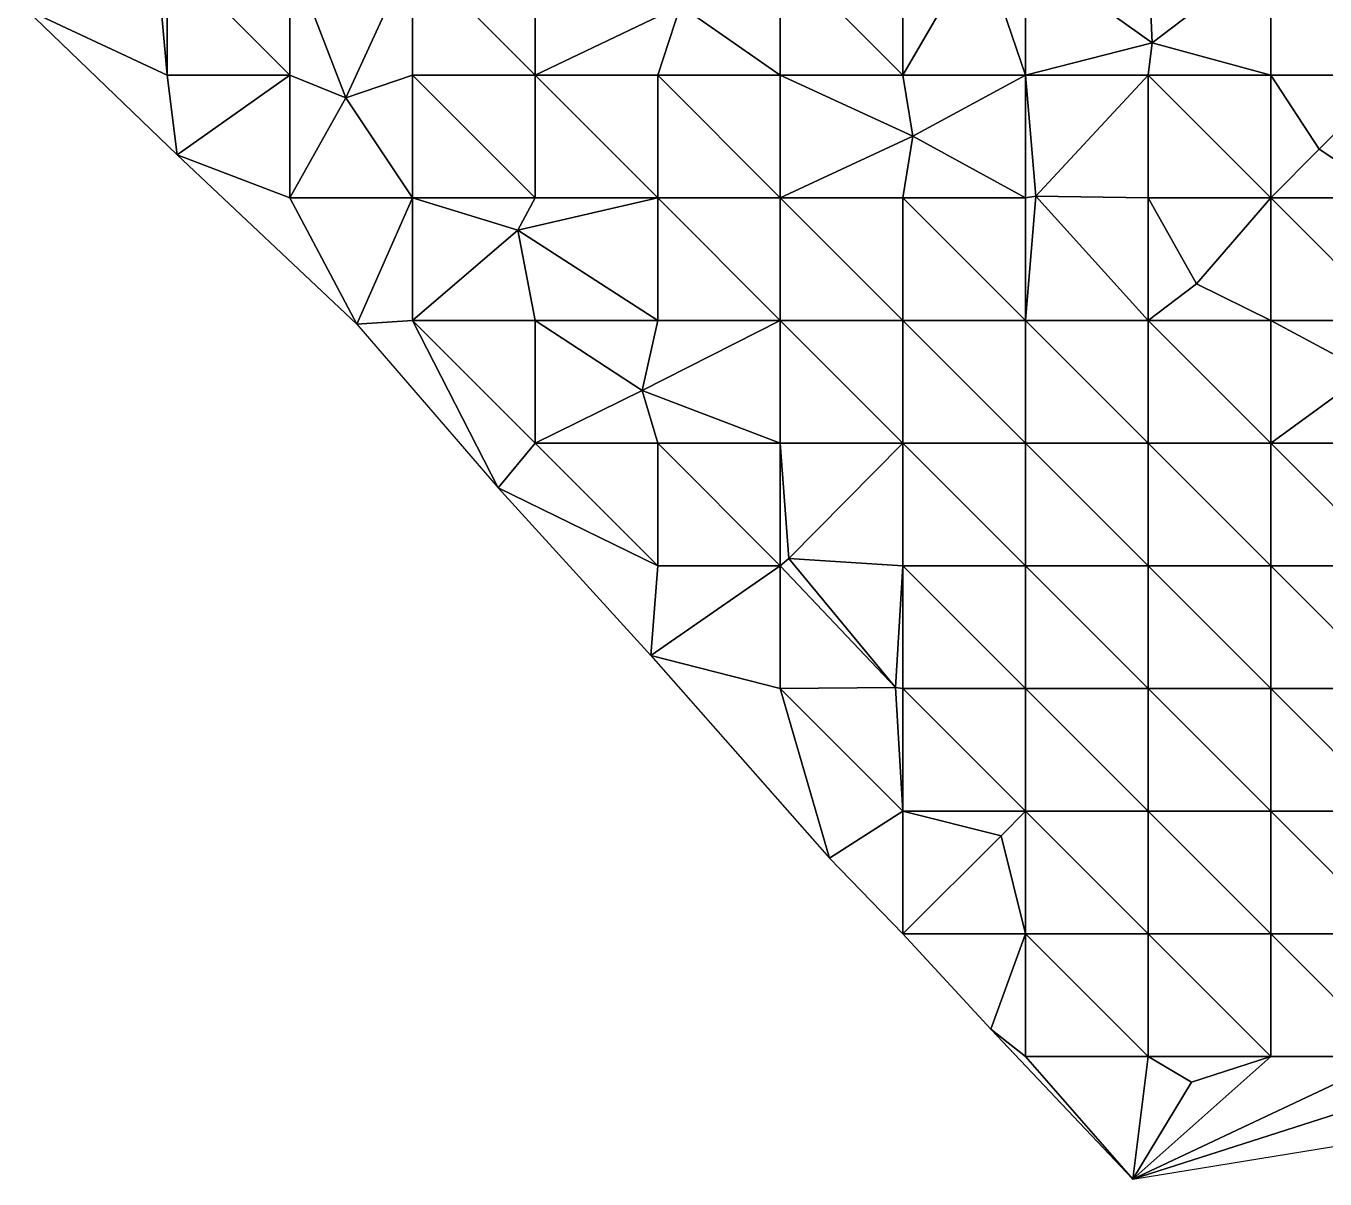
# Model space of a CAD drawing. Header units: metres. Extents: x 437165 to 437677, y 9614568 to 9615020.
# Drawn here: x 437233.8 to 437339.7, y 9614568 to 9614662 of the extents above; entities that cross this region are included whole.
import ezdxf

# ---------------------------------------------------------------- set-up
doc = ezdxf.new("R2010")
doc.units = ezdxf.units.M
doc.layers.add('Superfície', color=151, linetype='Continuous')

msp = doc.modelspace()

# ---------------------------------------------------------------- linework, layer by layer
at = {"layer": 'Superfície', "color": 70, "linetype": 'Continuous', "lineweight": -3}
for points in [[(437305.315, 9614658.014, 120.866), (437311.61, 9614668.876, 120.975), (437305.315, 9614668.014, 120.517)], [(437305.315, 9614658.014, 120.866), (437315.315, 9614658.014, 121.49), (437311.61, 9614668.876, 120.975)], [(437315.315, 9614658.014, 121.49), (437315.315, 9614668.014, 121.241), (437311.61, 9614668.876, 120.975)], [(437245.315, 9614658.014, 115.7), (437244.435, 9614667.729, 115.678), (437233.793, 9614663.412, 114.799)], [(437245.315, 9614658.014, 115.7), (437245.315, 9614668.014, 115.751), (437244.435, 9614667.729, 115.678)], [(437245.315, 9614658.014, 115.7), (437255.315, 9614658.014, 116.549), (437245.315, 9614668.014, 115.751)], [(437255.315, 9614658.014, 116.549), (437255.315, 9614668.014, 116.522), (437245.315, 9614668.014, 115.751)], [(437255.315, 9614658.014, 116.549), (437259.869, 9614656.181, 116.935), (437255.315, 9614668.014, 116.522)], [(437255.315, 9614668.014, 116.522), (437259.869, 9614656.181, 116.935), (437265.315, 9614668.014, 117.297)], [(437265.315, 9614658.014, 117.331), (437265.315, 9614668.014, 117.297), (437259.869, 9614656.181, 116.935)], [(437265.315, 9614658.014, 117.331), (437275.315, 9614658.014, 118.111), (437265.315, 9614668.014, 117.297)], [(437275.315, 9614658.014, 118.111), (437275.315, 9614668.014, 118.09), (437265.315, 9614668.014, 117.297)], [(437275.315, 9614658.014, 118.111), (437287.185, 9614663.667, 119.122), (437275.315, 9614668.014, 118.09)], [(437295.315, 9614658.014, 119.953), (437295.315, 9614668.014, 119.696), (437287.185, 9614663.667, 119.122)], [(437295.315, 9614658.014, 119.953), (437305.315, 9614658.014, 120.866), (437295.315, 9614668.014, 119.696)], [(437305.315, 9614658.014, 120.866), (437305.315, 9614668.014, 120.517), (437295.315, 9614668.014, 119.696)], [(437315.315, 9614658.014, 121.49), (437325.658, 9614660.652, 122.119), (437315.315, 9614668.014, 121.241)], [(437315.315, 9614668.014, 121.241), (437325.658, 9614660.652, 122.119), (437325.315, 9614668.014, 121.928)], [(437325.315, 9614668.014, 121.928), (437325.658, 9614660.652, 122.119), (437335.315, 9614668.014, 122.708)], [(437335.315, 9614658.014, 122.989), (437335.315, 9614668.014, 122.708), (437325.658, 9614660.652, 122.119)], [(437335.315, 9614658.014, 122.989), (437345.315, 9614658.014, 123.901), (437335.315, 9614668.014, 122.708)], [(437345.315, 9614658.014, 123.901), (437345.315, 9614668.014, 123.623), (437335.315, 9614668.014, 122.708)], [(437245.315, 9614658.014, 115.7), (437233.793, 9614663.412, 114.799), (437246.117, 9614651.539, 115.723)], [(437275.315, 9614658.014, 118.111), (437285.315, 9614658.014, 118.982), (437287.185, 9614663.667, 119.122)], [(437285.315, 9614658.014, 118.982), (437295.315, 9614658.014, 119.953), (437287.185, 9614663.667, 119.122)], [(437315.315, 9614658.014, 121.49), (437325.315, 9614658.014, 122.155), (437325.658, 9614660.652, 122.119)], [(437325.315, 9614658.014, 122.155), (437335.315, 9614658.014, 122.989), (437325.658, 9614660.652, 122.119)], [(437245.315, 9614658.014, 115.7), (437246.117, 9614651.539, 115.723), (437255.315, 9614658.014, 116.549)], [(437255.315, 9614648.014, 116.404), (437255.315, 9614658.014, 116.549), (437246.117, 9614651.539, 115.723)], [(437255.315, 9614648.014, 116.404), (437259.869, 9614656.181, 116.935), (437255.315, 9614658.014, 116.549)], [(437265.315, 9614648.014, 117.251), (437265.315, 9614658.014, 117.331), (437259.869, 9614656.181, 116.935)], [(437265.315, 9614648.014, 117.251), (437275.315, 9614648.014, 118.085), (437265.315, 9614658.014, 117.331)], [(437275.315, 9614648.014, 118.085), (437275.315, 9614658.014, 118.111), (437265.315, 9614658.014, 117.331)], [(437275.315, 9614648.014, 118.085), (437285.315, 9614648.014, 118.995), (437275.315, 9614658.014, 118.111)], [(437285.315, 9614648.014, 118.995), (437285.315, 9614658.014, 118.982), (437275.315, 9614658.014, 118.111)], [(437285.315, 9614648.014, 118.995), (437295.315, 9614648.014, 119.969), (437285.315, 9614658.014, 118.982)], [(437295.315, 9614648.014, 119.969), (437295.315, 9614658.014, 119.953), (437285.315, 9614658.014, 118.982)], [(437295.315, 9614648.014, 119.969), (437306.132, 9614653.038, 121.127), (437295.315, 9614658.014, 119.953)], [(437295.315, 9614658.014, 119.953), (437306.132, 9614653.038, 121.127), (437305.315, 9614658.014, 120.866)], [(437305.315, 9614658.014, 120.866), (437306.132, 9614653.038, 121.127), (437315.315, 9614658.014, 121.49)], [(437315.315, 9614648.014, 121.604), (437315.315, 9614658.014, 121.49), (437306.132, 9614653.038, 121.127)], [(437315.315, 9614648.014, 121.604), (437316.158, 9614648.145, 121.662), (437315.315, 9614658.014, 121.49)], [(437315.315, 9614658.014, 121.49), (437316.158, 9614648.145, 121.662), (437325.315, 9614658.014, 122.155)], [(437325.315, 9614648.014, 122.371), (437325.315, 9614658.014, 122.155), (437316.158, 9614648.145, 121.662)], [(437325.315, 9614648.014, 122.371), (437335.315, 9614648.014, 123.214), (437325.315, 9614658.014, 122.155)], [(437335.315, 9614648.014, 123.214), (437335.315, 9614658.014, 122.989), (437325.315, 9614658.014, 122.155)], [(437335.315, 9614648.014, 123.214), (437339.267, 9614651.99, 123.471), (437335.315, 9614658.014, 122.989)], [(437335.315, 9614658.014, 122.989), (437339.267, 9614651.99, 123.471), (437345.315, 9614658.014, 123.901)], [(437345.315, 9614648.014, 124.195), (437345.315, 9614658.014, 123.901), (437339.267, 9614651.99, 123.471)], [(437255.315, 9614648.014, 116.404), (437265.315, 9614648.014, 117.251), (437259.869, 9614656.181, 116.935)], [(437295.315, 9614648.014, 119.969), (437305.315, 9614648.014, 120.888), (437306.132, 9614653.038, 121.127)], [(437305.315, 9614648.014, 120.888), (437315.315, 9614648.014, 121.604), (437306.132, 9614653.038, 121.127)], [(437255.315, 9614648.014, 116.404), (437246.117, 9614651.539, 115.723), (437260.768, 9614637.705, 116.647)], [(437335.315, 9614648.014, 123.214), (437345.315, 9614648.014, 124.195), (437339.267, 9614651.99, 123.471)], [(437255.315, 9614648.014, 116.404), (437260.768, 9614637.705, 116.647), (437265.315, 9614648.014, 117.251)], [(437265.315, 9614638.014, 117.081), (437265.315, 9614648.014, 117.251), (437260.768, 9614637.705, 116.647)], [(437265.315, 9614638.014, 117.081), (437273.908, 9614645.385, 117.955), (437265.315, 9614648.014, 117.251)], [(437265.315, 9614648.014, 117.251), (437273.908, 9614645.385, 117.955), (437275.315, 9614648.014, 118.085)], [(437275.315, 9614648.014, 118.085), (437273.908, 9614645.385, 117.955), (437285.315, 9614648.014, 118.995)], [(437285.315, 9614638.014, 118.942), (437285.315, 9614648.014, 118.995), (437273.908, 9614645.385, 117.955)], [(437285.315, 9614638.014, 118.942), (437295.315, 9614638.014, 119.817), (437285.315, 9614648.014, 118.995)], [(437295.315, 9614638.014, 119.817), (437295.315, 9614648.014, 119.969), (437285.315, 9614648.014, 118.995)], [(437295.315, 9614638.014, 119.817), (437305.315, 9614638.014, 120.655), (437295.315, 9614648.014, 119.969)], [(437305.315, 9614638.014, 120.655), (437305.315, 9614648.014, 120.888), (437295.315, 9614648.014, 119.969)], [(437305.315, 9614638.014, 120.655), (437315.315, 9614638.014, 121.501), (437305.315, 9614648.014, 120.888)], [(437315.315, 9614638.014, 121.501), (437315.315, 9614648.014, 121.604), (437305.315, 9614648.014, 120.888)], [(437315.315, 9614638.014, 121.501), (437316.158, 9614648.145, 121.662), (437315.315, 9614648.014, 121.604)], [(437315.315, 9614638.014, 121.501), (437325.315, 9614638.014, 122.441), (437316.158, 9614648.145, 121.662)], [(437325.315, 9614638.014, 122.441), (437325.315, 9614648.014, 122.371), (437316.158, 9614648.145, 121.662)], [(437325.315, 9614638.014, 122.441), (437329.268, 9614641.009, 122.809), (437325.315, 9614648.014, 122.371)], [(437325.315, 9614648.014, 122.371), (437329.268, 9614641.009, 122.809), (437335.315, 9614648.014, 123.214)], [(437335.315, 9614638.014, 123.495), (437335.315, 9614648.014, 123.214), (437329.268, 9614641.009, 122.809)], [(437335.315, 9614638.014, 123.495), (437345.315, 9614638.014, 124.505), (437335.315, 9614648.014, 123.214)], [(437345.315, 9614638.014, 124.505), (437345.315, 9614648.014, 124.195), (437335.315, 9614648.014, 123.214)], [(437265.315, 9614638.014, 117.081), (437275.315, 9614638.014, 118.017), (437273.908, 9614645.385, 117.955)], [(437275.315, 9614638.014, 118.017), (437285.315, 9614638.014, 118.942), (437273.908, 9614645.385, 117.955)], [(437325.315, 9614638.014, 122.441), (437335.315, 9614638.014, 123.495), (437329.268, 9614641.009, 122.809)], [(437265.315, 9614638.014, 117.081), (437260.768, 9614637.705, 116.647), (437272.292, 9614624.37, 117.633)], [(437275.315, 9614628.014, 117.936), (437265.315, 9614638.014, 117.081), (437272.292, 9614624.37, 117.633)], [(437275.315, 9614628.014, 117.936), (437275.315, 9614638.014, 118.017), (437265.315, 9614638.014, 117.081)], [(437275.315, 9614628.014, 117.936), (437284.053, 9614632.318, 118.769), (437275.315, 9614638.014, 118.017)], [(437275.315, 9614638.014, 118.017), (437284.053, 9614632.318, 118.769), (437285.315, 9614638.014, 118.942)], [(437285.315, 9614638.014, 118.942), (437284.053, 9614632.318, 118.769), (437295.315, 9614638.014, 119.817)], [(437295.315, 9614628.014, 119.608), (437295.315, 9614638.014, 119.817), (437284.053, 9614632.318, 118.769)], [(437295.315, 9614628.014, 119.608), (437305.315, 9614628.014, 120.477), (437295.315, 9614638.014, 119.817)], [(437305.315, 9614628.014, 120.477), (437305.315, 9614638.014, 120.655), (437295.315, 9614638.014, 119.817)], [(437305.315, 9614628.014, 120.477), (437315.315, 9614628.014, 121.411), (437305.315, 9614638.014, 120.655)], [(437315.315, 9614628.014, 121.411), (437315.315, 9614638.014, 121.501), (437305.315, 9614638.014, 120.655)], [(437315.315, 9614628.014, 121.411), (437325.315, 9614628.014, 122.433), (437315.315, 9614638.014, 121.501)], [(437325.315, 9614628.014, 122.433), (437325.315, 9614638.014, 122.441), (437315.315, 9614638.014, 121.501)], [(437335.315, 9614628.014, 123.544), (437335.315, 9614638.014, 123.495), (437325.315, 9614638.014, 122.441)], [(437335.315, 9614638.014, 123.495), (437343.224, 9614633.773, 124.431), (437345.315, 9614638.014, 124.505)], [(437275.315, 9614628.014, 117.936), (437285.315, 9614628.014, 118.795), (437284.053, 9614632.318, 118.769)], [(437285.315, 9614628.014, 118.795), (437295.315, 9614628.014, 119.608), (437284.053, 9614632.318, 118.769)], [(437285.315, 9614618.014, 118.671), (437275.315, 9614628.014, 117.936), (437272.292, 9614624.37, 117.633)], [(437285.315, 9614618.014, 118.671), (437285.315, 9614628.014, 118.795), (437275.315, 9614628.014, 117.936)], [(437285.315, 9614618.014, 118.671), (437295.315, 9614618.014, 119.414), (437285.315, 9614628.014, 118.795)], [(437295.315, 9614618.014, 119.414), (437295.315, 9614628.014, 119.608), (437285.315, 9614628.014, 118.795)], [(437295.315, 9614618.014, 119.414), (437296.013, 9614618.61, 119.467), (437295.315, 9614628.014, 119.608)], [(437295.315, 9614628.014, 119.608), (437296.013, 9614618.61, 119.467), (437305.315, 9614628.014, 120.477)], [(437305.315, 9614618.014, 120.337), (437305.315, 9614628.014, 120.477), (437296.013, 9614618.61, 119.467)], [(437305.315, 9614618.014, 120.337), (437315.315, 9614618.014, 121.336), (437305.315, 9614628.014, 120.477)], [(437315.315, 9614618.014, 121.336), (437315.315, 9614628.014, 121.411), (437305.315, 9614628.014, 120.477)], [(437315.315, 9614618.014, 121.336), (437325.315, 9614618.014, 122.402), (437315.315, 9614628.014, 121.411)], [(437325.315, 9614618.014, 122.402), (437325.315, 9614628.014, 122.433), (437315.315, 9614628.014, 121.411)], [(437285.315, 9614618.014, 118.671), (437272.292, 9614624.37, 117.633), (437284.75, 9614610.695, 118.581)], [(437295.315, 9614618.014, 119.414), (437304.708, 9614608.086, 120.172), (437296.013, 9614618.61, 119.467)], [(437305.315, 9614618.014, 120.337), (437296.013, 9614618.61, 119.467), (437304.708, 9614608.086, 120.172)], [(437295.315, 9614608.014, 119.345), (437295.315, 9614618.014, 119.414), (437284.75, 9614610.695, 118.581)], [(437285.315, 9614618.014, 118.671), (437284.75, 9614610.695, 118.581), (437295.315, 9614618.014, 119.414)], [(437295.315, 9614608.014, 119.345), (437304.708, 9614608.086, 120.172), (437295.315, 9614618.014, 119.414)], [(437305.315, 9614608.014, 120.232), (437305.315, 9614618.014, 120.337), (437304.708, 9614608.086, 120.172)], [(437305.315, 9614608.014, 120.232), (437315.315, 9614608.014, 121.258), (437305.315, 9614618.014, 120.337)], [(437315.315, 9614608.014, 121.258), (437315.315, 9614618.014, 121.336), (437305.315, 9614618.014, 120.337)], [(437315.315, 9614608.014, 121.258), (437325.315, 9614608.014, 122.326), (437315.315, 9614618.014, 121.336)], [(437325.315, 9614608.014, 122.326), (437325.315, 9614618.014, 122.402), (437315.315, 9614618.014, 121.336)], [(437295.315, 9614608.014, 119.345), (437284.75, 9614610.695, 118.581), (437299.341, 9614594.181, 119.331)], [(437305.315, 9614598.014, 120.065), (437304.708, 9614608.086, 120.172), (437295.315, 9614608.014, 119.345)], [(437305.315, 9614598.014, 120.065), (437295.315, 9614608.014, 119.345), (437299.341, 9614594.181, 119.331)], [(437305.315, 9614598.014, 120.065), (437305.315, 9614608.014, 120.232), (437304.708, 9614608.086, 120.172)], [(437305.315, 9614598.014, 120.065), (437315.315, 9614598.014, 121.151), (437305.315, 9614608.014, 120.232)], [(437315.315, 9614598.014, 121.151), (437315.315, 9614608.014, 121.258), (437305.315, 9614608.014, 120.232)], [(437315.315, 9614598.014, 121.151), (437325.315, 9614598.014, 122.209), (437315.315, 9614608.014, 121.258)], [(437325.315, 9614598.014, 122.209), (437325.315, 9614608.014, 122.326), (437315.315, 9614608.014, 121.258)], [(437305.315, 9614598.014, 120.065), (437313.338, 9614595.986, 120.926), (437315.315, 9614598.014, 121.151)], [(437315.315, 9614588.014, 120.958), (437315.315, 9614598.014, 121.151), (437313.338, 9614595.986, 120.926)], [(437315.315, 9614588.014, 120.958), (437325.315, 9614588.014, 122.021), (437315.315, 9614598.014, 121.151)], [(437325.315, 9614588.014, 122.021), (437325.315, 9614598.014, 122.209), (437315.315, 9614598.014, 121.151)], [(437315.315, 9614578.014, 120.756), (437315.315, 9614588.014, 120.958), (437312.496, 9614580.234, 120.505)], [(437315.315, 9614578.014, 120.756), (437325.315, 9614578.014, 121.77), (437315.315, 9614588.014, 120.958)], [(437325.315, 9614578.014, 121.77), (437325.315, 9614588.014, 122.021), (437315.315, 9614588.014, 120.958)], [(437315.315, 9614578.014, 120.756), (437312.496, 9614580.234, 120.505), (437324.081, 9614568.014, 121.488)], [(437315.315, 9614578.014, 120.756), (437324.081, 9614568.014, 121.488), (437325.315, 9614578.014, 121.77)], [(437325.315, 9614578.014, 121.77), (437324.081, 9614568.014, 121.488), (437328.854, 9614575.904, 122.085)]]:
    msp.add_3dface(points, dxfattribs=at)
at = {"layer": 'Superfície', "color": 90, "linetype": 'Continuous', "lineweight": -3}
for points in [[(437325.315, 9614628.014, 122.433), (437335.315, 9614628.014, 123.544), (437325.315, 9614638.014, 122.441)], [(437335.315, 9614628.014, 123.544), (437343.224, 9614633.773, 124.431), (437335.315, 9614638.014, 123.495)], [(437335.315, 9614628.014, 123.544), (437345.315, 9614628.014, 124.725), (437343.224, 9614633.773, 124.431)], [(437325.315, 9614618.014, 122.402), (437335.315, 9614618.014, 123.538), (437325.315, 9614628.014, 122.433)], [(437335.315, 9614618.014, 123.538), (437335.315, 9614628.014, 123.544), (437325.315, 9614628.014, 122.433)], [(437335.315, 9614618.014, 123.538), (437345.315, 9614618.014, 124.785), (437335.315, 9614628.014, 123.544)], [(437345.315, 9614618.014, 124.785), (437345.315, 9614628.014, 124.725), (437335.315, 9614628.014, 123.544)], [(437325.315, 9614608.014, 122.326), (437335.315, 9614608.014, 123.51), (437325.315, 9614618.014, 122.402)], [(437335.315, 9614608.014, 123.51), (437335.315, 9614618.014, 123.538), (437325.315, 9614618.014, 122.402)], [(437335.315, 9614608.014, 123.51), (437345.315, 9614608.014, 124.807), (437335.315, 9614618.014, 123.538)], [(437345.315, 9614608.014, 124.807), (437345.315, 9614618.014, 124.785), (437335.315, 9614618.014, 123.538)], [(437325.315, 9614598.014, 122.209), (437335.315, 9614598.014, 123.428), (437325.315, 9614608.014, 122.326)], [(437335.315, 9614598.014, 123.428), (437335.315, 9614608.014, 123.51), (437325.315, 9614608.014, 122.326)], [(437335.315, 9614598.014, 123.428), (437345.315, 9614598.014, 124.77), (437335.315, 9614608.014, 123.51)], [(437345.315, 9614598.014, 124.77), (437345.315, 9614608.014, 124.807), (437335.315, 9614608.014, 123.51)], [(437305.315, 9614588.014, 119.868), (437305.315, 9614598.014, 120.065), (437299.341, 9614594.181, 119.331)], [(437305.315, 9614588.014, 119.868), (437313.338, 9614595.986, 120.926), (437305.315, 9614598.014, 120.065)], [(437325.315, 9614588.014, 122.021), (437335.315, 9614588.014, 123.284), (437325.315, 9614598.014, 122.209)], [(437335.315, 9614588.014, 123.284), (437335.315, 9614598.014, 123.428), (437325.315, 9614598.014, 122.209)], [(437335.315, 9614588.014, 123.284), (437345.315, 9614588.014, 124.666), (437335.315, 9614598.014, 123.428)], [(437345.315, 9614588.014, 124.666), (437345.315, 9614598.014, 124.77), (437335.315, 9614598.014, 123.428)], [(437305.315, 9614588.014, 119.868), (437315.315, 9614588.014, 120.958), (437313.338, 9614595.986, 120.926)], [(437305.315, 9614588.014, 119.868), (437312.496, 9614580.234, 120.505), (437315.315, 9614588.014, 120.958)], [(437325.315, 9614578.014, 121.77), (437335.315, 9614578.014, 123.092), (437325.315, 9614588.014, 122.021)], [(437335.315, 9614578.014, 123.092), (437335.315, 9614588.014, 123.284), (437325.315, 9614588.014, 122.021)], [(437335.315, 9614578.014, 123.092), (437345.315, 9614578.014, 124.555), (437335.315, 9614588.014, 123.284)], [(437345.315, 9614578.014, 124.555), (437345.315, 9614588.014, 124.666), (437335.315, 9614588.014, 123.284)], [(437335.315, 9614578.014, 123.092), (437328.854, 9614575.904, 122.085), (437324.081, 9614568.014, 121.488)], [(437335.315, 9614578.014, 123.092), (437324.081, 9614568.014, 121.488), (437345.315, 9614578.014, 124.555)], [(437345.315, 9614578.014, 124.555), (437324.081, 9614568.014, 121.488), (437355.315, 9614578.014, 126.027)], [(437355.315, 9614578.014, 126.027), (437324.081, 9614568.014, 121.488), (437374.697, 9614576.249, 128.839)], [(437325.315, 9614578.014, 121.77), (437328.854, 9614575.904, 122.085), (437335.315, 9614578.014, 123.092)]]:
    msp.add_3dface(points, dxfattribs=at)

doc.saveas('drawing.dxf')
